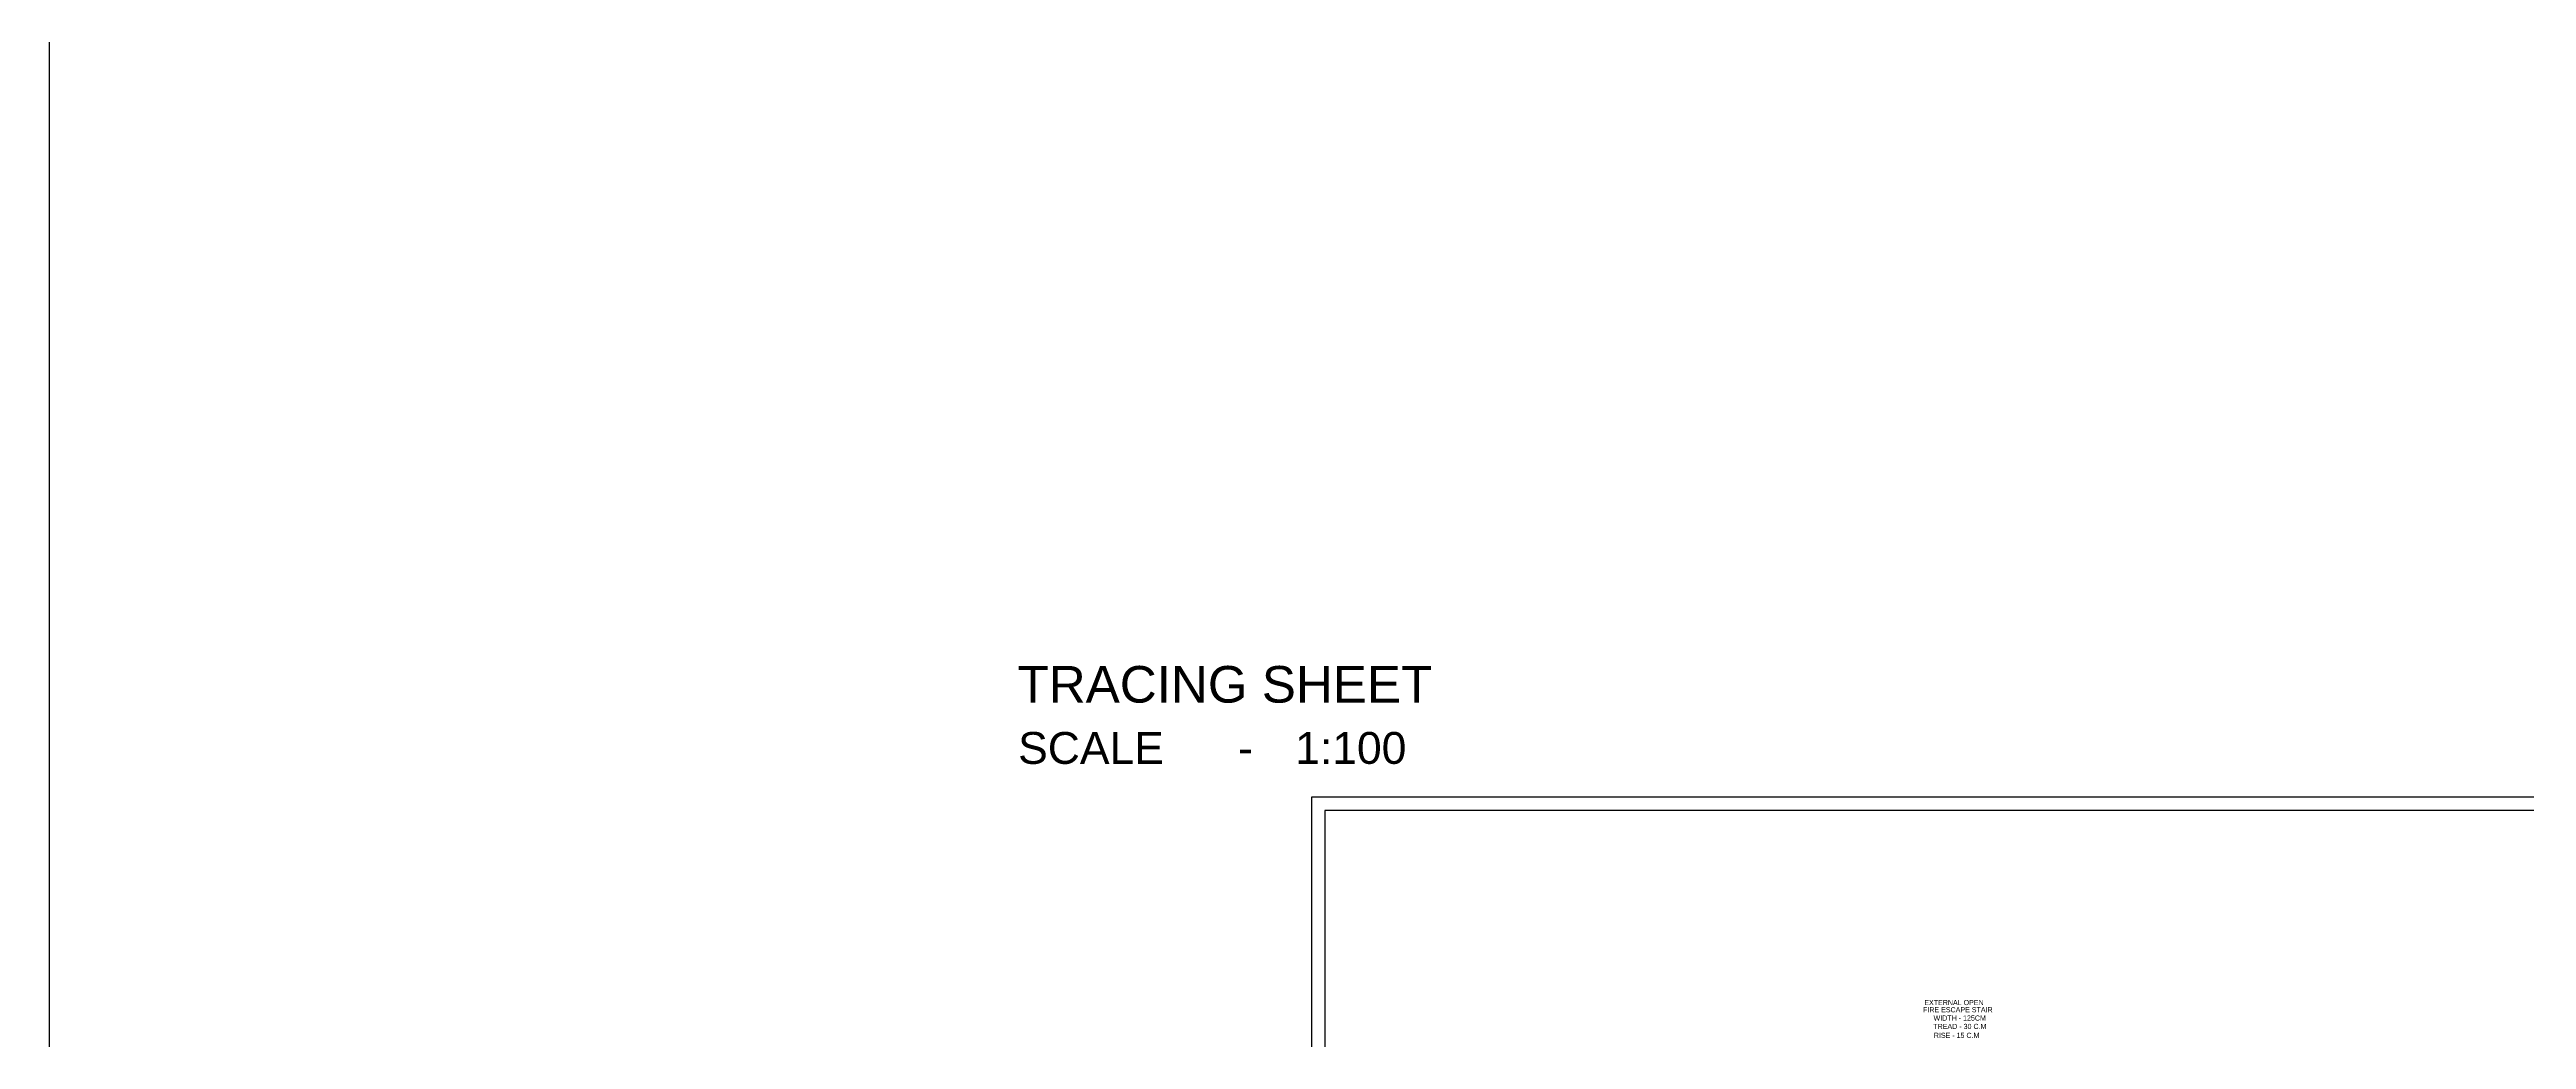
# Model space of a CAD drawing. Extents: x 53439 to 79867, y -144071 to -73305.
# Drawn here: x 53439 to 64011, y -95231 to -91007 of the extents above; entities that cross this region are included whole.
import ezdxf

# ---------------------------------------------------------------- set-up
doc = ezdxf.new("R2010")
doc.units = 0
doc.header["$LTSCALE"] = 0.1
doc.header["$MEASUREMENT"] = 0
for name, color, linetype in [('BOR', 200, 'CONTINUOUS'), ('BOR1', 230, 'CONTINUOUS'), ('LAYER4', 130, 'CONTINUOUS'), ('TEXT-3', 130, 'CONTINUOUS'), ('WALL', 6, 'CONTINUOUS')]:
    doc.layers.add(name, color=color, linetype=linetype)
doc.styles.add('2MM', font='arial.ttf', dxfattribs={"height": 100})
doc.styles.add('DUTCH', font='arial.ttf')

msp = doc.modelspace()

# ---------------------------------------------------------------- linework, layer by layer
at = {"layer": 'BOR'}
msp.add_lwpolyline([(75090.52, -94254.26), (58882.7, -94254.26), (58882.7, -102445.54), (75090.52, -102445.54)], close=True, dxfattribs=at)
at = {"layer": 'BOR1'}
msp.add_lwpolyline([(75147.05, -94197.74), (58826.17, -94197.74), (58826.17, -102502.07), (75147.05, -102502.07)], close=True, dxfattribs=at)
at = {"layer": 'WALL', "color": 6, "linetype": 'CONTINUOUS', "ltscale": 0.1}
msp.add_lwpolyline([(53439.41, -73304.98), (79867.15, -73304.98), (79867.15, -144071.42), (53439.41, -144071.42)], close=True, dxfattribs=at)

# ---------------------------------------------------------------- texts
at = {"layer": 'LAYER4', "style": '2MM'}
for s, height, p in [('TRACING SHEET', 156.2299, (57570.91, -93793.73)), ('SCALE      -', 135.8521, (57573.48, -94055)), ('1:100', 135.852, (58755.89, -94055))]:
    msp.add_text(s, height=height, dxfattribs=at).set_placement(p)
at = {"layer": 'TEXT-3', "color": 1, "style": 'DUTCH', "width": 0.9}
for s, p in [('FIRE ESCAPE STAIR', (61435.7, -95115.11, 0)), ('EXTERNAL OPEN', (61441.14, -95084.4, 0)), ('WIDTH - 125CM', (61480.71, -95150.6, 0)), ('TREAD - 30 C.M', (61479.63, -95186.34)), ('RISE - 15 C.M', (61481.63, -95224.34))]:
    msp.add_text(s, height=22, dxfattribs=at).set_placement(p)

doc.saveas('drawing.dxf')
